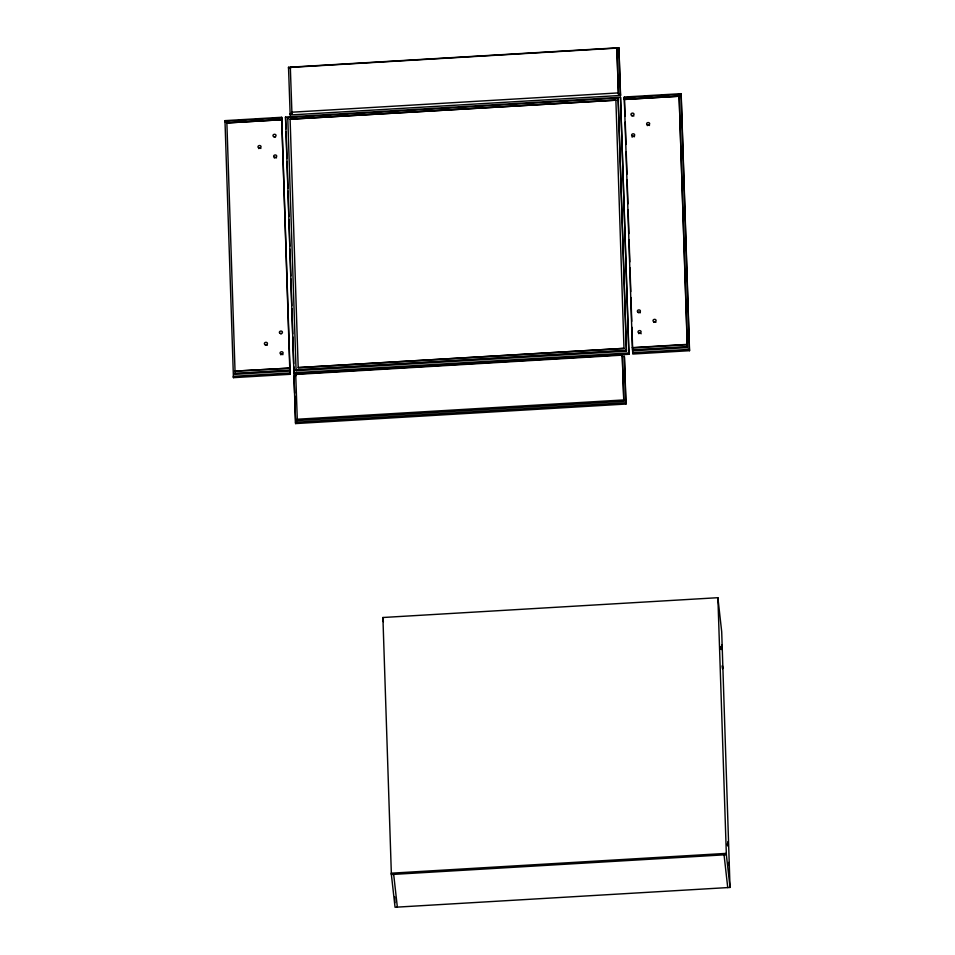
<?xml version="1.0" encoding="UTF-8"?>
<svg xmlns="http://www.w3.org/2000/svg" width="955" height="955" viewBox="0 0 955 955"><rect width="100%" height="100%" fill="white"/><g stroke="black" fill="none" stroke-linecap="round" stroke-linejoin="round"><path stroke-width="1.43" d="M729.011 865.421L728.832 862.389L728.844 863.774M290.177 114.982L288.517 67.28L618.9 47.75L620.559 95.452L290.177 114.982L290.022 113.657L291.944 113.538L290.332 67.399L616.882 48.108L618.494 94.235L620.404 94.127L620.559 95.452M618.494 94.235L618.339 92.91L291.788 112.213L291.944 113.538M233.438 377.655L224.974 120.64L281.689 117.286L290.165 374.3L233.438 377.655L233.295 376.33L290.01 372.975L290.165 374.3M285.521 117.059L620.511 97.255L628.975 354.269L293.997 374.074L285.521 117.059L286.011 128.794M624.403 98.914L624.343 97.028L681.058 93.674L681.213 95.011L689.534 350.7L632.807 354.042L632.389 347.632L624.272 97.804L679.089 94.569L687.409 347.596L632.604 350.843M290.01 372.975L289.95 371.089L235.145 374.336L226.824 121.297L281.63 118.062L281.761 119.16M296.086 370.731L287.765 117.692L618.148 98.174L626.468 351.201L296.086 370.731L295.966 369.621L626.349 350.091L626.468 351.201M290.105 119.22L615.903 100.18L290.105 119.22L298.199 367.603L623.985 348.348L615.88 99.965M289.771 368.105L234.93 371.125L289.771 368.105L289.95 371.089M632.389 347.632L687.194 344.397L687.409 347.596M632.413 347.859L687.218 344.612M289.831 369.991L235.026 373.226L235.145 374.336M632.473 349.733L687.29 346.498M293.853 372.748L628.832 352.944L628.975 354.269M632.664 352.717L689.391 349.363L689.534 350.7M297.327 420.57L295.716 374.444L622.266 355.141L623.878 401.279L297.327 420.57L297.172 419.245L623.722 399.942L623.878 401.279M622.409 356.466L624.331 356.346L624.475 357.683L625.991 404.049L295.608 423.578L293.949 375.876L295.871 375.769L295.716 374.444M295.465 422.253L625.835 402.724L625.991 404.049M717.885 597.699L726.361 854.713L391.383 874.517L382.907 617.503L717.885 597.699L721.705 631.756L730.026 887.446L395.048 907.25L391.228 873.192L726.206 853.388L730.026 887.446M728.999 865.445L728.868 864.179M724.057 854.856L727.734 887.589M623.985 348.348L298.199 367.603M382.907 617.503L383.373 621.669M393.675 874.374L397.352 907.119M290.332 67.399L290.487 68.736M288.517 67.28L288.661 68.605M287.765 117.692L287.885 118.802M293.949 375.876L294.618 393.15M226.824 121.297L226.944 122.407M224.974 120.64L225.117 121.965M727.519 844.59C727.424 840.46 727.734 849.019 727.65 844.865M681.058 93.674L689.391 349.363M679.089 94.569L687.194 344.397M624.343 97.028L625.071 116.2M625.262 122.145L625.991 144.444M626.229 151.881L626.958 174.168M627.149 180.125L627.924 203.904M628.115 209.849L628.891 233.641M629.082 239.586L629.811 261.885M630.002 267.83L630.778 291.609M630.968 297.554L631.744 321.346M631.935 327.29L632.664 349.59M618.9 47.75L620.404 94.127M620.511 97.255L628.832 352.944M616.882 48.108L618.339 92.91M618.148 98.174L626.349 350.091M624.331 356.346L625.835 402.724M622.266 355.141L623.722 399.942M394.713 896.841L394.904 902.785M286.106 131.766L286.978 158.518M287.073 161.491L287.944 188.254M288.052 191.227L288.864 216.499M288.971 219.471L289.831 246.235M289.938 249.207L290.809 275.959M290.905 278.932L291.776 305.695M291.872 308.668L292.696 333.94M292.791 336.912L293.663 363.664M293.758 366.636L293.997 374.074M294.713 396.05L295.608 423.578M281.689 117.286L289.747 367.89M258.698 148.598A1.54 1.253 -6.4 0 1 260.858 148.479M274.36 158.041A1.54 1.253 -6.4 0 1 276.532 157.909M274.36 136.995A1.54 1.253 -6.4 0 1 275.529 137.043M265.406 345.161A1.54 1.253 -6.4 0 1 267.269 345.256M280.758 354.818A1.54 1.253 -6.4 0 1 282.931 354.687M280.77 333.773A1.54 1.253 -6.4 0 1 281.558 333.725M653.733 322.408A1.54 1.253 -6.4 0 1 655.906 322.289M638.382 312.763A1.54 1.253 -6.4 0 1 640.232 312.846M638.74 333.653A1.54 1.253 -6.4 0 1 641.163 333.773M647.335 125.63A1.54 1.253 -6.4 0 1 649.496 125.499M631.971 115.985A1.54 1.253 -6.4 0 1 633.834 116.068M632.103 137.15A1.54 1.253 -6.4 0 1 634.502 136.756M721.073 646.547L721.264 649.472L721.073 646.547M721.729 645.055L721.92 647.979L721.729 645.055M722.398 665.742L722.589 668.655L722.398 665.742M728.128 841.844L728.319 844.757L728.128 841.844M281.665 119.721L226.86 122.956L281.665 119.721M679.124 96.228L624.307 99.463L679.124 96.228M258.781 147.906A1.54 1.253 -6.4 0 0 261.037 146.676A1.54 1.253 -6.4 0 0 258.709 145.733A1.54 1.253 -6.4 0 0 258.781 147.906M274.443 157.336A1.54 1.253 -6.4 0 0 276.711 156.119A1.54 1.253 -6.4 0 0 274.372 155.164A1.54 1.253 -6.4 0 0 274.443 157.336M273.775 136.661A1.54 1.253 -6.4 0 0 276.031 135.431A1.54 1.253 -6.4 0 0 273.703 134.488A1.54 1.253 -6.4 0 0 273.775 136.661M265.18 344.683A1.54 1.253 -6.4 0 0 267.448 343.466A1.54 1.253 -6.4 0 0 265.108 342.511A1.54 1.253 -6.4 0 0 265.18 344.683M280.173 333.438A1.54 1.253 -6.4 0 0 282.441 332.209A1.54 1.253 -6.4 0 0 280.101 331.266A1.54 1.253 -6.4 0 0 280.173 333.438M280.854 354.114A1.54 1.253 -6.4 0 0 283.11 352.896A1.54 1.253 -6.4 0 0 280.782 351.941A1.54 1.253 -6.4 0 0 280.854 354.114M653.817 321.716A1.54 1.253 -6.4 0 0 656.085 320.486A1.54 1.253 -6.4 0 0 653.745 319.543A1.54 1.253 -6.4 0 0 653.817 321.716M638.155 312.273A1.54 1.253 -6.4 0 0 640.411 311.055A1.54 1.253 -6.4 0 0 638.083 310.1A1.54 1.253 -6.4 0 0 638.155 312.273M638.823 332.961A1.54 1.253 -6.4 0 0 641.091 331.731A1.54 1.253 -6.4 0 0 638.752 330.788A1.54 1.253 -6.4 0 0 638.823 332.961M647.418 124.926A1.54 1.253 -6.4 0 0 649.675 123.708A1.54 1.253 -6.4 0 0 647.347 122.765A1.54 1.253 -6.4 0 0 647.418 124.926M632.425 136.183A1.54 1.253 -6.4 0 0 634.681 134.953A1.54 1.253 -6.4 0 0 632.353 134.01A1.54 1.253 -6.4 0 0 632.425 136.183M631.744 115.495A1.54 1.253 -6.4 0 0 634.013 114.278A1.54 1.253 -6.4 0 0 631.673 113.323A1.54 1.253 -6.4 0 0 631.744 115.495"/></g></svg>
